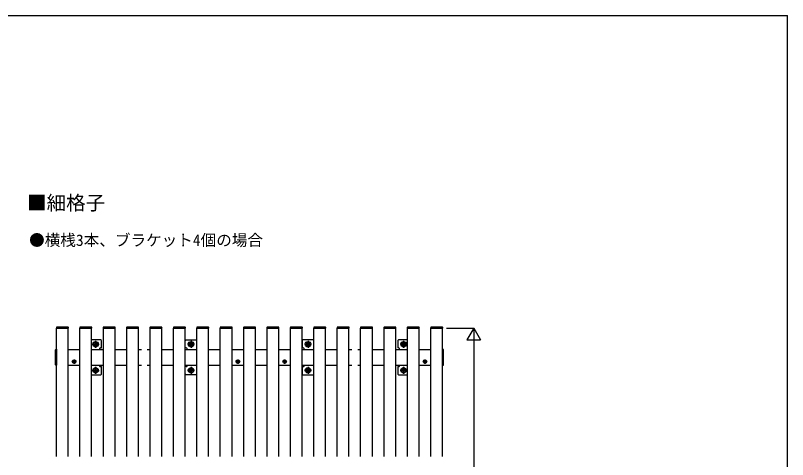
# Model space of a CAD drawing. Units: millimetres, scale not verified. Extents: x -1750 to 1750, y -2608 to 2592.
# Drawn here: x -231 to 1750, y 1352 to 2492 of the extents above; entities that cross this region are included whole.
import ezdxf
from ezdxf.enums import TextEntityAlignment as Align

# ---------------------------------------------------------------- set-up
doc = ezdxf.new("R2010")
doc.units = ezdxf.units.MM
doc.header["$LTSCALE"] = 14
for name, color, linetype in [('0-2_USER1', 3, 'Continuous'), ('0-4_YKK_12', 2, 'Continuous'), ('0-5_YKK_13', 4, 'Continuous'), ('0-6_YKK_D', 6, 'Continuous'), ('0-7_YKK_ZWAK', 7, 'Continuous')]:
    doc.layers.add(name, color=color, linetype=linetype)
doc.styles.add('ＭＳ ゴシック', font='')
doc.styles.get('ＭＳ ゴシック').set_extended_font_data('MS Gothic')

msp = doc.modelspace()

# ---------------------------------------------------------------- linework, layer by layer
at = {"layer": '0-4_YKK_12'}
for p, q in [((-125, 1689), (-95, 1689)), ((-125, 1359), (-125, 1689)), ((-95, 1359), (-95, 1689)), ((-65, 1689), (-35, 1689)), ((-65, 1359), (-65, 1689)), ((-35, 1359), (-35, 1689)), ((-5, 1689), (25, 1689)), ((-5, 1359), (-5, 1689)), ((25, 1359), (25, 1689)), ((55, 1689), (85, 1689)), ((55, 1359), (55, 1689)), ((85, 1359), (85, 1689)), ((115, 1689), (145, 1689)), ((115, 1359), (115, 1689)), ((145, 1359), (145, 1689)), ((175, 1689), (205, 1689)), ((175, 1359), (175, 1689)), ((205, 1359), (205, 1689)), ((235, 1689), (265, 1689)), ((235, 1359), (235, 1689)), ((265, 1359), (265, 1689)), ((295, 1689), (325, 1689)), ((295, 1359), (295, 1689)), ((325, 1359), (325, 1689)), ((355, 1689), (385, 1689)), ((355, 1359), (355, 1689)), ((385, 1359), (385, 1689)), ((415, 1689), (445, 1689)), ((415, 1359), (415, 1689)), ((445, 1359), (445, 1689)), ((475, 1689), (505, 1689)), ((475, 1359), (475, 1689)), ((505, 1359), (505, 1689)), ((535, 1689), (565, 1689)), ((535, 1359), (535, 1689)), ((565, 1359), (565, 1689)), ((595, 1689), (625, 1689)), ((595, 1359), (595, 1689)), ((625, 1359), (625, 1689)), ((655, 1689), (685, 1689)), ((655, 1359), (655, 1689)), ((685, 1359), (685, 1689)), ((715, 1689), (745, 1689)), ((715, 1359), (715, 1689)), ((745, 1359), (745, 1689)), ((775, 1689), (805, 1689)), ((775, 1359), (775, 1689)), ((805, 1359), (805, 1689)), ((835, 1689), (865, 1689)), ((835, 1359), (835, 1689)), ((865, 1359), (865, 1689)), ((-95, 1634), (-65, 1634)), ((-35, 1634), (-5, 1634)), ((25, 1634), (55, 1634)), ((85, 1634), (92.5, 1634)), ((107.5, 1634), (115, 1634)), ((145, 1634), (175, 1634)), ((205, 1634), (235, 1634)), ((265, 1634), (295, 1634)), ((325, 1634), (355, 1634)), ((385, 1634), (415, 1634)), ((414.4, 1634), (414.4, 1594)), ((445, 1634), (475, 1634)), ((505, 1634), (535, 1634)), ((565, 1634), (595, 1634)), ((625, 1634), (632.5, 1634)), ((647.5, 1634), (655, 1634)), ((685, 1634), (715, 1634)), ((745, 1634), (775, 1634)), ((805, 1634), (835, 1634)), ((-95, 1594), (-65, 1594)), ((-35, 1594), (-5, 1594)), ((25, 1594), (55, 1594)), ((85, 1594), (92.5, 1594)), ((107.5, 1594), (115, 1594)), ((145, 1594), (175, 1594)), ((205, 1594), (235, 1594)), ((265, 1594), (295, 1594)), ((325, 1594), (355, 1594)), ((385, 1594), (415, 1594)), ((445, 1594), (475, 1594)), ((505, 1594), (535, 1594)), ((565, 1594), (595, 1594)), ((625, 1594), (632.5, 1594)), ((647.5, 1594), (655, 1594)), ((685, 1594), (715, 1594)), ((745, 1594), (775, 1594)), ((805, 1594), (835, 1594))]:
    msp.add_line(p, q, dxfattribs=at)
at = {"layer": '0-5_YKK_13'}
for p, q in [((-95.3, 1689), (-124.7, 1689)), ((-95.59, 1691.5), (-124.41, 1691.5)), ((-95.3, 1689), (-94.5, 1689)), ((-94.5, 1689), (-94.6, 1690.56)), ((-35.3, 1689), (-64.7, 1689)), ((-35.59, 1691.5), (-64.41, 1691.5)), ((-35.3, 1689), (-34.5, 1689)), ((-34.5, 1689), (-34.6, 1690.56)), ((24.7, 1689), (-4.7, 1689)), ((24.41, 1691.5), (-4.41, 1691.5)), ((24.7, 1689), (25.5, 1689)), ((25.5, 1689), (25.4, 1690.56)), ((84.7, 1689), (55.3, 1689)), ((84.41, 1691.5), (55.59, 1691.5)), ((84.7, 1689), (85.5, 1689)), ((85.5, 1689), (85.4, 1690.56)), ((144.7, 1689), (115.3, 1689)), ((144.41, 1691.5), (115.59, 1691.5)), ((144.7, 1689), (145.5, 1689)), ((145.5, 1689), (145.4, 1690.56)), ((204.7, 1689), (175.3, 1689)), ((204.41, 1691.5), (175.59, 1691.5)), ((204.7, 1689), (205.5, 1689)), ((205.5, 1689), (205.4, 1690.56)), ((264.7, 1689), (235.3, 1689)), ((264.41, 1691.5), (235.59, 1691.5)), ((264.7, 1689), (265.5, 1689)), ((265.5, 1689), (265.4, 1690.56)), ((324.7, 1689), (295.3, 1689)), ((324.41, 1691.5), (295.59, 1691.5)), ((324.7, 1689), (325.5, 1689)), ((325.5, 1689), (325.4, 1690.56)), ((384.7, 1689), (355.3, 1689)), ((384.41, 1691.5), (355.59, 1691.5)), ((384.7, 1689), (385.5, 1689)), ((385.5, 1689), (385.4, 1690.56)), ((444.7, 1689), (415.3, 1689)), ((444.41, 1691.5), (415.59, 1691.5)), ((444.7, 1689), (445.5, 1689)), ((445.5, 1689), (445.4, 1690.56)), ((504.7, 1689), (475.3, 1689)), ((504.41, 1691.5), (475.59, 1691.5)), ((504.7, 1689), (505.5, 1689)), ((505.5, 1689), (505.4, 1690.56)), ((564.7, 1689), (535.3, 1689)), ((564.41, 1691.5), (535.59, 1691.5)), ((564.7, 1689), (565.5, 1689)), ((565.5, 1689), (565.4, 1690.56)), ((624.7, 1689), (595.3, 1689)), ((624.41, 1691.5), (595.59, 1691.5)), ((624.7, 1689), (625.5, 1689)), ((625.5, 1689), (625.4, 1690.56)), ((684.7, 1689), (655.3, 1689)), ((684.41, 1691.5), (655.59, 1691.5)), ((684.7, 1689), (685.5, 1689)), ((685.5, 1689), (685.4, 1690.56)), ((744.7, 1689), (715.3, 1689)), ((744.41, 1691.5), (715.59, 1691.5)), ((744.7, 1689), (745.5, 1689)), ((745.5, 1689), (745.4, 1690.56)), ((804.7, 1689), (775.3, 1689)), ((804.41, 1691.5), (775.59, 1691.5)), ((804.7, 1689), (805.5, 1689)), ((805.5, 1689), (805.4, 1690.56)), ((864.7, 1689), (835.3, 1689)), ((864.41, 1691.5), (835.59, 1691.5)), ((864.7, 1689), (865.5, 1689)), ((865.5, 1689), (865.4, 1690.56)), ((-34, 1647.5), (-16, 1647.5)), ((-25, 1653.25), (-30, 1650.36)), ((-30, 1644.64), (-30, 1650.36)), ((-25, 1641.75), (-30, 1644.64)), ((-28.15, 1648), (-26.5, 1648)), ((-28.15, 1647), (-28.15, 1648)), ((-28.15, 1647), (-26.5, 1647)), ((-25.5, 1649), (-25.5, 1650.65)), ((-25.5, 1650.65), (-24.5, 1650.65)), ((-25.5, 1644.35), (-25.5, 1646)), ((-24.5, 1644.35), (-25.5, 1644.35)), ((-25, 1656.5), (-25, 1638.5)), ((-25, 1653.25), (-20, 1650.36)), ((-25, 1641.75), (-20, 1644.64)), ((-24.5, 1649), (-24.5, 1650.65)), ((-24.5, 1644.35), (-24.5, 1646)), ((-23.5, 1648), (-21.85, 1648)), ((-23.5, 1647), (-21.85, 1647)), ((-21.85, 1648), (-21.85, 1647)), ((-20, 1650.36), (-20, 1644.64)), ((229, 1647.5), (211, 1647.5)), ((220, 1653.25), (215, 1650.36)), ((215, 1650.36), (215, 1644.64)), ((220, 1641.75), (215, 1644.64)), ((216.85, 1648), (216.85, 1647)), ((218.5, 1648), (216.85, 1648)), ((218.5, 1647), (216.85, 1647)), ((219.5, 1649), (219.5, 1650.65)), ((220.5, 1650.65), (219.5, 1650.65)), ((219.5, 1644.35), (219.5, 1646)), ((219.5, 1644.35), (220.5, 1644.35)), ((220, 1656.5), (220, 1638.5)), ((220, 1653.25), (225, 1650.36)), ((220, 1641.75), (225, 1644.64)), ((220.5, 1649), (220.5, 1650.65)), ((220.5, 1644.35), (220.5, 1646)), ((223.15, 1648), (221.5, 1648)), ((223.15, 1647), (221.5, 1647)), ((223.15, 1647), (223.15, 1648)), ((225, 1644.64), (225, 1650.36)), ((507, 1659), (505, 1657)), ((505, 1657), (505, 1638)), ((529, 1647.5), (511, 1647.5)), ((520, 1653.25), (515, 1650.36)), ((515, 1650.36), (515, 1644.64)), ((520, 1641.75), (515, 1644.64)), ((516.85, 1648), (516.85, 1647)), ((518.5, 1648), (516.85, 1648)), ((518.5, 1647), (516.85, 1647)), ((519.5, 1649), (519.5, 1650.65)), ((520.5, 1650.65), (519.5, 1650.65)), ((519.5, 1644.35), (519.5, 1646)), ((519.5, 1644.35), (520.5, 1644.35)), ((520, 1656.5), (520, 1638.5)), ((520, 1653.25), (525, 1650.36)), ((520, 1641.75), (525, 1644.64)), ((520.5, 1649), (520.5, 1650.65)), ((520.5, 1644.35), (520.5, 1646)), ((523.15, 1648), (521.5, 1648)), ((523.15, 1647), (521.5, 1647)), ((523.15, 1647), (523.15, 1648)), ((525, 1644.64), (525, 1650.36)), ((752, 1659), (750, 1657)), ((750, 1657), (750, 1638)), ((775, 1659), (752, 1659)), ((774, 1647.5), (756, 1647.5)), ((765, 1653.25), (760, 1650.36)), ((760, 1650.36), (760, 1644.64)), ((765, 1641.75), (760, 1644.64)), ((761.85, 1648), (761.85, 1647)), ((763.5, 1648), (761.85, 1648)), ((763.5, 1647), (761.85, 1647)), ((764.5, 1649), (764.5, 1650.65)), ((765.5, 1650.65), (764.5, 1650.65)), ((764.5, 1644.35), (764.5, 1646)), ((764.5, 1644.35), (765.5, 1644.35)), ((765, 1656.5), (765, 1638.5)), ((765, 1653.25), (770, 1650.36)), ((765, 1641.75), (770, 1644.64)), ((765.5, 1649), (765.5, 1650.65)), ((765.5, 1644.35), (765.5, 1646)), ((768.15, 1648), (766.5, 1648)), ((768.15, 1647), (766.5, 1647)), ((768.15, 1647), (768.15, 1648)), ((770, 1644.64), (770, 1650.36)), ((-127.5, 1594.59), (-127.5, 1633.41)), ((-125, 1633.5), (-125, 1594.5)), ((-12.5, 1638), (-10, 1638)), ((207.5, 1638), (205, 1638)), ((507.5, 1638), (505, 1638)), ((752.5, 1638), (750, 1638)), ((865, 1633.5), (865, 1594.5)), ((867.5, 1594.59), (867.5, 1633.41)), ((-80.61, 1604.34), (-80.73, 1603.73)), ((-80.59, 1605.38), (-80.61, 1604.34)), ((-80, 1608.73), (-80, 1597.26)), ((-79.41, 1605.38), (-79.39, 1604.34)), ((-79.39, 1604.34), (-79.27, 1603.73)), ((339.39, 1604.34), (339.27, 1603.73)), ((339.41, 1605.38), (339.39, 1604.34)), ((340, 1608.73), (340, 1597.26)), ((340.59, 1605.38), (340.61, 1604.34)), ((340.61, 1604.34), (340.73, 1603.73)), ((459.39, 1604.34), (459.27, 1603.73)), ((459.41, 1605.38), (459.39, 1604.34)), ((460, 1608.73), (460, 1597.26)), ((460.59, 1605.38), (460.61, 1604.34)), ((460.61, 1604.34), (460.73, 1603.73)), ((819.39, 1604.34), (819.27, 1603.73)), ((819.41, 1605.38), (819.39, 1604.34)), ((820, 1608.73), (820, 1597.26)), ((820.59, 1605.38), (820.61, 1604.34)), ((820.61, 1604.34), (820.73, 1603.73)), ((-125, 1593.5), (-126.56, 1593.6)), ((-125, 1594.5), (-125, 1593.5)), ((-74.27, 1603), (-85.74, 1603)), ((-82.38, 1603.59), (-81.34, 1603.61)), ((-82.37, 1602.41), (-81.34, 1602.39)), ((-81.34, 1603.61), (-80.73, 1603.73)), ((-81.34, 1602.39), (-80.73, 1602.27)), ((-80.61, 1601.66), (-80.73, 1602.27)), ((-80.59, 1600.62), (-80.61, 1601.66)), ((-79.41, 1600.62), (-79.39, 1601.66)), ((-79.39, 1601.66), (-79.27, 1602.27)), ((-78.66, 1603.61), (-79.27, 1603.73)), ((-78.66, 1602.39), (-79.27, 1602.27)), ((-77.62, 1603.59), (-78.66, 1603.61)), ((-77.62, 1602.41), (-78.66, 1602.39)), ((-25, 1586.25), (-30, 1583.36)), ((-25, 1589.5), (-25, 1571.5)), ((-25, 1586.25), (-20, 1583.36)), ((-12.5, 1590), (-10, 1590)), ((-10, 1571), (-10, 1590)), ((207.5, 1590), (205, 1590)), ((205, 1571), (205, 1590)), ((220, 1586.25), (215, 1583.36)), ((220, 1589.5), (220, 1571.5)), ((220, 1586.25), (225, 1583.36)), ((345.73, 1603), (334.26, 1603)), ((337.62, 1603.59), (338.66, 1603.61)), ((337.63, 1602.41), (338.66, 1602.39)), ((338.66, 1603.61), (339.27, 1603.73)), ((338.66, 1602.39), (339.27, 1602.27)), ((339.39, 1601.66), (339.27, 1602.27)), ((339.41, 1600.62), (339.39, 1601.66)), ((340.59, 1600.62), (340.61, 1601.66)), ((340.61, 1601.66), (340.73, 1602.27)), ((341.34, 1603.61), (340.73, 1603.73)), ((341.34, 1602.39), (340.73, 1602.27)), ((342.38, 1603.59), (341.34, 1603.61)), ((342.38, 1602.41), (341.34, 1602.39)), ((465.73, 1603), (454.26, 1603)), ((457.62, 1603.59), (458.66, 1603.61)), ((457.63, 1602.41), (458.66, 1602.39)), ((458.66, 1603.61), (459.27, 1603.73)), ((458.66, 1602.39), (459.27, 1602.27)), ((459.39, 1601.66), (459.27, 1602.27)), ((459.41, 1600.62), (459.39, 1601.66)), ((460.59, 1600.62), (460.61, 1601.66)), ((460.61, 1601.66), (460.73, 1602.27)), ((461.34, 1603.61), (460.73, 1603.73)), ((461.34, 1602.39), (460.73, 1602.27)), ((462.38, 1603.59), (461.34, 1603.61)), ((462.38, 1602.41), (461.34, 1602.39)), ((507.5, 1590), (505, 1590)), ((520, 1586.25), (515, 1583.36)), ((520, 1589.5), (520, 1571.5)), ((520, 1586.25), (525, 1583.36)), ((752.5, 1590), (750, 1590)), ((765, 1586.25), (760, 1583.36)), ((765, 1589.5), (765, 1571.5)), ((765, 1586.25), (770, 1583.36)), ((825.73, 1603), (814.26, 1603)), ((817.62, 1603.59), (818.66, 1603.61)), ((817.63, 1602.41), (818.66, 1602.39)), ((818.66, 1603.61), (819.27, 1603.73)), ((818.66, 1602.39), (819.27, 1602.27)), ((819.39, 1601.66), (819.27, 1602.27)), ((819.41, 1600.62), (819.39, 1601.66)), ((820.59, 1600.62), (820.61, 1601.66)), ((820.61, 1601.66), (820.73, 1602.27)), ((821.34, 1603.61), (820.73, 1603.73)), ((821.34, 1602.39), (820.73, 1602.27)), ((822.38, 1603.59), (821.34, 1603.61)), ((822.38, 1602.41), (821.34, 1602.39)), ((865, 1594.5), (865, 1593.5)), ((865, 1593.5), (866.56, 1593.6)), ((-35, 1569), (-12, 1569)), ((-34, 1580.5), (-16, 1580.5)), ((-30, 1577.64), (-30, 1583.36)), ((-25, 1574.75), (-30, 1577.64)), ((-28.15, 1581), (-26.5, 1581)), ((-28.15, 1580), (-28.15, 1581)), ((-28.15, 1580), (-26.5, 1580)), ((-25.5, 1582), (-25.5, 1583.65)), ((-25.5, 1583.65), (-24.5, 1583.65)), ((-25.5, 1577.35), (-25.5, 1579)), ((-24.5, 1577.35), (-25.5, 1577.35)), ((-25, 1574.75), (-20, 1577.64)), ((-24.5, 1582), (-24.5, 1583.65)), ((-24.5, 1577.35), (-24.5, 1579)), ((-23.5, 1581), (-21.85, 1581)), ((-23.5, 1580), (-21.85, 1580)), ((-21.85, 1581), (-21.85, 1580)), ((-20, 1583.36), (-20, 1577.64)), ((-12, 1569), (-10, 1571)), ((207, 1569), (205, 1571)), ((229, 1580.5), (211, 1580.5)), ((215, 1583.36), (215, 1577.64)), ((220, 1574.75), (215, 1577.64)), ((216.85, 1581), (216.85, 1580)), ((218.5, 1581), (216.85, 1581)), ((218.5, 1580), (216.85, 1580)), ((219.5, 1582), (219.5, 1583.65)), ((220.5, 1583.65), (219.5, 1583.65)), ((219.5, 1577.35), (219.5, 1579)), ((219.5, 1577.35), (220.5, 1577.35)), ((220, 1574.75), (225, 1577.64)), ((220.5, 1582), (220.5, 1583.65)), ((220.5, 1577.35), (220.5, 1579)), ((223.15, 1581), (221.5, 1581)), ((223.15, 1580), (221.5, 1580)), ((223.15, 1580), (223.15, 1581)), ((225, 1577.64), (225, 1583.36)), ((529, 1580.5), (511, 1580.5)), ((515, 1583.36), (515, 1577.64)), ((520, 1574.75), (515, 1577.64)), ((516.85, 1581), (516.85, 1580)), ((518.5, 1581), (516.85, 1581)), ((518.5, 1580), (516.85, 1580)), ((519.5, 1582), (519.5, 1583.65)), ((520.5, 1583.65), (519.5, 1583.65)), ((519.5, 1577.35), (519.5, 1579)), ((519.5, 1577.35), (520.5, 1577.35)), ((520, 1574.75), (525, 1577.64)), ((520.5, 1582), (520.5, 1583.65)), ((520.5, 1577.35), (520.5, 1579)), ((523.15, 1581), (521.5, 1581)), ((523.15, 1580), (521.5, 1580)), ((523.15, 1580), (523.15, 1581)), ((525, 1577.64), (525, 1583.36)), ((774, 1580.5), (756, 1580.5)), ((760, 1583.36), (760, 1577.64)), ((765, 1574.75), (760, 1577.64)), ((761.85, 1581), (761.85, 1580)), ((763.5, 1581), (761.85, 1581)), ((763.5, 1580), (761.85, 1580)), ((764.5, 1582), (764.5, 1583.65)), ((765.5, 1583.65), (764.5, 1583.65)), ((764.5, 1577.35), (764.5, 1579)), ((764.5, 1577.35), (765.5, 1577.35)), ((765, 1574.75), (770, 1577.64)), ((765.5, 1582), (765.5, 1583.65)), ((765.5, 1577.35), (765.5, 1579)), ((768.15, 1581), (766.5, 1581)), ((768.15, 1580), (766.5, 1580)), ((768.15, 1580), (768.15, 1581)), ((770, 1577.64), (770, 1583.36))]:
    msp.add_line(p, q, dxfattribs=at)
for points in [[(-125.4, 1690.56), (-125.5, 1689), (-124.7, 1689)], [(-65.4, 1690.56), (-65.5, 1689), (-64.7, 1689)], [(-5.4, 1690.56), (-5.5, 1689), (-4.7, 1689)], [(54.6, 1690.56), (54.5, 1689), (55.3, 1689)], [(114.6, 1690.56), (114.5, 1689), (115.3, 1689)], [(174.6, 1690.56), (174.5, 1689), (175.3, 1689)], [(234.6, 1690.56), (234.5, 1689), (235.3, 1689)], [(294.6, 1690.56), (294.5, 1689), (295.3, 1689)], [(354.6, 1690.56), (354.5, 1689), (355.3, 1689)], [(414.6, 1690.56), (414.5, 1689), (415.3, 1689)], [(474.6, 1690.56), (474.5, 1689), (475.3, 1689)], [(534.6, 1690.56), (534.5, 1689), (535.3, 1689)], [(594.6, 1690.56), (594.5, 1689), (595.3, 1689)], [(654.6, 1690.56), (654.5, 1689), (655.3, 1689)], [(714.6, 1690.56), (714.5, 1689), (715.3, 1689)], [(774.6, 1690.56), (774.5, 1689), (775.3, 1689)], [(834.6, 1690.56), (834.5, 1689), (835.3, 1689)], [(-10, 1638), (-10, 1657), (-12, 1659), (-35, 1659)], [(205, 1638), (205, 1657), (207, 1659), (230, 1659), (233, 1659), (235, 1657)], [(535, 1657), (533, 1659), (530, 1659), (507, 1659)], [(-126.56, 1634.4), (-125, 1634.5), (-125, 1633.5)], [(866.56, 1634.4), (865, 1634.5), (865, 1633.5)], [(505, 1590), (505, 1571), (507, 1569), (530, 1569), (533, 1569), (535, 1571)], [(750, 1590), (750, 1571), (752, 1569), (775, 1569)], [(235, 1571), (233, 1569), (230, 1569), (207, 1569)]]:
    msp.add_lwpolyline(points, dxfattribs=at)
for centre, radius in [((-25, 1647.5), 7), ((-25, 1647.5), 5), ((220, 1647.5), 7), ((220, 1647.5), 5), ((520, 1647.5), 7), ((520, 1647.5), 5), ((765, 1647.5), 7), ((765, 1647.5), 5), ((-80, 1603), 4.74), ((340, 1603), 4.74), ((460, 1603), 4.74), ((820, 1603), 4.74), ((-77.36, 1600.36), 0.3), ((-25, 1580.5), 7), ((-25, 1580.5), 5), ((220, 1580.5), 7), ((220, 1580.5), 5), ((342.64, 1600.36), 0.3), ((462.64, 1600.36), 0.3), ((520, 1580.5), 7), ((520, 1580.5), 5), ((765, 1580.5), 7), ((765, 1580.5), 5), ((822.64, 1600.36), 0.3)]:
    msp.add_circle(centre, radius, dxfattribs=at)
for centre, radius, start, end in [((-124.41, 1690.5), 1, 90, 176.5), ((-95.59, 1690.5), 1, 3.5, 90), ((-64.41, 1690.5), 1, 90, 176.5), ((-35.59, 1690.5), 1, 3.5, 90), ((-4.41, 1690.5), 1, 90, 176.5), ((24.41, 1690.5), 1, 3.5, 90), ((55.59, 1690.5), 1, 90, 176.5), ((84.41, 1690.5), 1, 3.5, 90), ((115.59, 1690.5), 1, 90, 176.5), ((144.41, 1690.5), 1, 3.5, 90), ((175.59, 1690.5), 1, 90, 176.5), ((204.41, 1690.5), 1, 3.5, 90), ((235.59, 1690.5), 1, 90, 176.5), ((264.41, 1690.5), 1, 3.5, 90), ((295.59, 1690.5), 1, 90, 176.5), ((324.41, 1690.5), 1, 3.5, 90), ((355.59, 1690.5), 1, 90, 176.5), ((384.41, 1690.5), 1, 3.5, 90), ((415.59, 1690.5), 1, 90, 176.5), ((444.41, 1690.5), 1, 3.5, 90), ((475.59, 1690.5), 1, 90, 176.5), ((504.41, 1690.5), 1, 3.5, 90), ((535.59, 1690.5), 1, 90, 176.5), ((564.41, 1690.5), 1, 3.5, 90), ((595.59, 1690.5), 1, 90, 176.5), ((624.41, 1690.5), 1, 3.5, 90), ((655.59, 1690.5), 1, 90, 176.5), ((684.41, 1690.5), 1, 3.5, 90), ((715.59, 1690.5), 1, 90, 176.5), ((744.41, 1690.5), 1, 3.5, 90), ((775.59, 1690.5), 1, 90, 176.5), ((804.41, 1690.5), 1, 3.5, 90), ((835.59, 1690.5), 1, 90, 176.5), ((864.41, 1690.5), 1, 3.5, 90), ((-26.5, 1649), 1, 270, 0), ((-26.5, 1646), 1, 0, 90), ((-23.5, 1649), 1, 180, 270), ((-23.5, 1646), 1, 90, 180), ((218.5, 1649), 1, 270, 0), ((218.5, 1646), 1, 0, 90), ((221.5, 1649), 1, 180, 270), ((221.5, 1646), 1, 90, 180), ((518.5, 1649), 1, 270, 0), ((518.5, 1646), 1, 0, 90), ((521.5, 1649), 1, 180, 270), ((521.5, 1646), 1, 90, 180), ((763.5, 1649), 1, 270, 0), ((763.5, 1646), 1, 0, 90), ((766.5, 1649), 1, 180, 270), ((766.5, 1646), 1, 90, 180), ((-126.5, 1633.41), 1, 93.5, 180), ((-12.5, 1635.5), 2.5, 90, 216.84319), ((207.5, 1635.5), 2.5, 323.15681, 90), ((507.5, 1635.5), 2.5, 323.1301, 90), ((752.5, 1635.5), 2.5, 323.1301, 90), ((866.5, 1633.41), 1, 0, 86.5), ((-80, 1603), 2.45, 75.9892, 104.0108), ((340, 1603), 2.45, 75.9892, 104.0108), ((460, 1603), 2.45, 75.9892, 104.0108), ((820, 1603), 2.45, 75.9892, 104.0108), ((-126.5, 1594.59), 1, 180, 266.5), ((-80, 1603), 2.45, 165.9892, 194.0108), ((-80, 1603), 2.45, 255.9892, 284.0108), ((-80, 1603), 2.45, 345.9892, 14.0108), ((-12.5, 1592.5), 2.5, 143.10338, 270), ((207.5, 1592.5), 2.5, 270, 36.89662), ((340, 1603), 2.45, 165.9892, 194.0108), ((340, 1603), 2.45, 255.9892, 284.0108), ((340, 1603), 2.45, 345.9892, 14.0108), ((460, 1603), 2.45, 165.9892, 194.0108), ((460, 1603), 2.45, 255.9892, 284.0108), ((460, 1603), 2.45, 345.9892, 14.0108), ((507.5, 1592.5), 2.5, 270, 36.8699), ((752.5, 1592.5), 2.5, 270, 36.8699), ((820, 1603), 2.45, 165.9892, 194.0108), ((820, 1603), 2.45, 255.9892, 284.0108), ((820, 1603), 2.45, 345.9892, 14.0108), ((866.5, 1594.59), 1, 273.5, 0), ((-26.5, 1582), 1, 270, 0), ((-26.5, 1579), 1, 0, 90), ((-23.5, 1582), 1, 180, 270), ((-23.5, 1579), 1, 90, 180), ((218.5, 1582), 1, 270, 0), ((218.5, 1579), 1, 0, 90), ((221.5, 1582), 1, 180, 270), ((221.5, 1579), 1, 90, 180), ((518.5, 1582), 1, 270, 0), ((518.5, 1579), 1, 0, 90), ((521.5, 1582), 1, 180, 270), ((521.5, 1579), 1, 90, 180), ((763.5, 1582), 1, 270, 0), ((763.5, 1579), 1, 0, 90), ((766.5, 1582), 1, 180, 270), ((766.5, 1579), 1, 90, 180)]:
    msp.add_arc(centre, radius, start, end, dxfattribs=at)
at = {"layer": '0-6_YKK_D'}
for p, q in [((875, 1689), (946, 1689)), ((945, 1689), (927.5, 1658.69)), ((945, 1689), (962.5, 1658.69)), ((945, 1689), (945, 1628.38)), ((927.5, 1658.69), (962.5, 1658.69)), ((945, 1654), (945, 524))]:
    msp.add_line(p, q, dxfattribs=at)
at = {"layer": '0-7_YKK_ZWAK'}
msp.add_line((-1750, 2491.5), (1750, 2491.5), dxfattribs=at)
msp.add_lwpolyline([(-1750, -2608.5), (1750, -2608.5), (1750, 2491.5)], dxfattribs=at)

# ---------------------------------------------------------------- texts
at = {"layer": '0-2_USER1', "style": 'ＭＳ ゴシック'}
for s, height, p in [('■細格子', 36.66, (-200.51, 1981.12)), ('●横桟3本、ブラケット4個の場合\u3000', 29.33, (-195.45, 1891.18))]:
    msp.add_text(s, height=height, dxfattribs=at).set_placement(p, align=Align.BOTTOM_LEFT)

doc.saveas('drawing.dxf')
